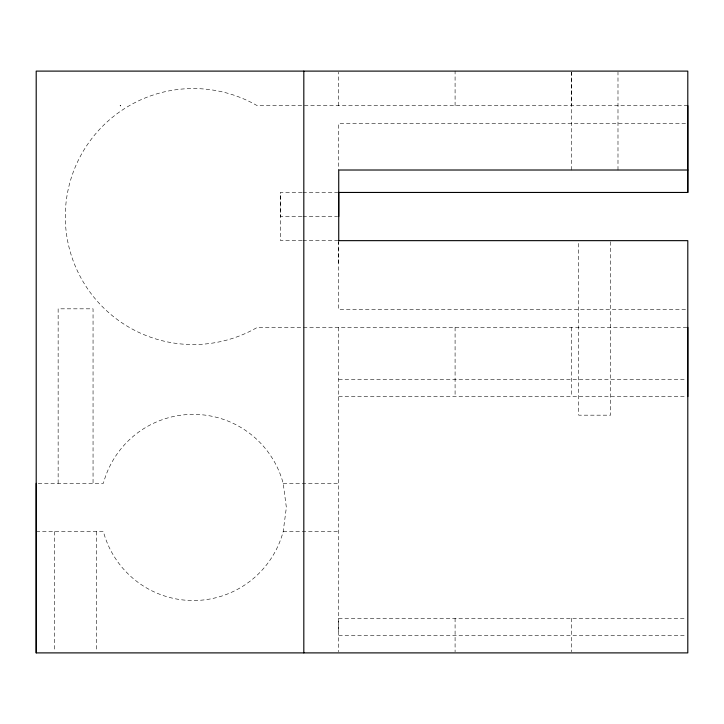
<?xml version="1.0" encoding="UTF-8"?>
<svg xmlns="http://www.w3.org/2000/svg" width="724" height="724" viewBox="0 0 724 724"><rect width="100%" height="100%" fill="white"/><g stroke="black" fill="none" stroke-linecap="round" stroke-linejoin="round"><path stroke-width="0.54" stroke-dasharray="3.62 2.71" d="M58.146 483.351L58.146 308.822L93.052 308.822L93.052 483.351M302.044 192.457L280.55 192.457L280.55 216.557L301.808 216.557M338.732 631.075L338.732 618.296L685.538 618.296M338.732 263.093L338.732 241.771M338.732 105.704L338.732 72.219M455.088 105.704L455.088 71.106M571.444 170.013L571.444 72.228M617.988 170.013L617.988 72.228M36.2 531.543L103.369 531.543A93.088 93.088 0 0 0 283.193 531.543L286.369 507.443L283.193 483.351A93.088 93.088 0 0 0 103.369 483.351L36.2 483.351M687.8 105.713L257.282 105.704A127.994 127.994 0 0 0 65.287 216.557A127.994 127.994 0 0 0 257.282 327.402L687.8 327.402M685.538 123.469L338.732 123.469L338.732 170.013M302.931 192.457L337.61 192.457M302.931 216.557L337.61 216.557M302.044 240.649L280.55 240.649L280.55 192.457M302.931 240.649L337.61 240.649M685.538 309.637L338.732 309.637L338.732 240.649M338.732 379.457L685.538 379.457M338.732 396.598L685.538 396.598M283.193 483.351L338.732 483.351M283.193 531.543L338.732 531.543M338.732 635.437L685.538 635.437M610.622 241.771L610.622 415.178L578.684 415.178L578.684 241.771M571.444 72.219L571.444 105.704M571.444 327.402L571.444 396.598M571.444 618.287L571.444 651.781M455.088 327.402L455.088 396.598M455.088 618.287L455.088 651.781M338.732 327.402L338.732 651.772M96.545 531.543L96.545 651.772M54.662 531.543L54.662 651.772M120.555 105.523L120.075 105.568L120.555 106.012L120.555 105.523"/><path stroke-width="1.09" d="M338.244 240.649L687.8 240.649L687.8 652.894L36.2 652.894L36.2 71.106L687.8 71.106L687.8 192.457L338.244 192.457M303.818 652.894L303.818 71.106M338.732 216.557L338.732 192.457M687.8 396.598L687.8 327.402M687.8 192.457L687.8 105.713M687.8 170.013L338.732 170.013L338.732 240.649M36.2 483.351L36.2 652.894"/></g></svg>
